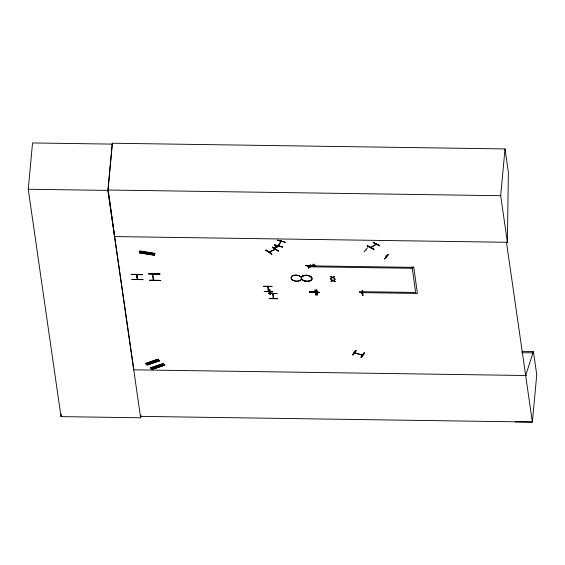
<?xml version="1.0" encoding="UTF-8"?>
<svg xmlns="http://www.w3.org/2000/svg" width="565" height="565" viewBox="0 0 565 565"><rect width="100%" height="100%" fill="white"/><g stroke="black" fill="none" stroke-linecap="round" stroke-linejoin="round"><path stroke-width="0.85" d="M319.274 292.599L310.799 292.218M310.164 265.225L310.136 265.769L311.025 265.938M311.025 265.981L310.121 265.705M269.258 298.412L277.683 298.518M264.251 291.349L272.718 291.787L264.251 291.385M264.279 291.589L272.718 291.717M310.835 292.465L319.281 292.621L309.288 291.914L317.756 292.331M366.12 250.168L366.035 249.871M273.163 298.009L273.608 298.454M140.883 415.155L140.636 417.775L60.999 416.617L28.25 189.254L32.544 142.945L112.181 144.103M60.999 416.617L61.246 413.997M140.636 417.775L107.887 190.405L112.266 143.235L505.025 148.92L508.373 172.191L507.384 242.258L506.466 242.244L532.364 422.055L515.287 421.836M112.393 143.284L108.134 189.204L114.624 236.566L507.391 242.286L500.682 195.709L505.025 148.92M111.241 213.676L111.277 213.295M152.359 274.053L153.221 280.042M152.825 274.06L153.687 280.049M271.843 254.088L266.136 250.09L265.825 250.33L266.172 250.168M263.551 286.208L271.998 286.328M265.832 250.309L271.617 254.194M278.488 251.001L272.394 247.251L278.467 250.987M269.314 289.365L269.964 294.238L269.314 289.351L269.78 289.372M279.061 244.998L273.552 248.741L273.192 248.544L278.976 245.295M282.578 246.785L274.392 245.083L274.548 244.511M275.43 248.607L275.296 249.384L269.152 252.202M277.316 240.132L285.254 242.293M278.637 244.709L278.418 245.81L281.123 240.676M281.398 240.747L278.778 245.867L278.75 244.687M278.983 245.485L279.025 244.758M281.321 241.523L280.727 241.827L281.095 240.725M282.436 247.103L274.526 244.772M315.482 265.981L307.042 265.832M313.78 264.371L308.172 267.718L308.532 267.916L308.229 267.648M310.312 265.585L310.355 265.105M310.439 264.95L310.475 265.642L310.566 264.95M311.195 266.419L311.103 266.115M311.117 266.553L311.492 266.419M313.723 263.982L314.041 264.568L308.525 267.874M313.914 265.684L305.467 265.529L313.921 265.656M314.875 292.296L314.825 291.505M315.199 292.197L315.115 291.512M316.322 290.043L316.979 294.916L316.322 290.029L316.796 290.057M316.096 294.923L315.411 289.986L314.973 290.029L315.63 294.916L316.089 294.888M319.26 292.176L309.316 292.183M352.638 354.877L355.703 350.533L356.098 350.696L353.033 355.039C352.694 352.073 360.244 346.536 352.984 354.926M367.511 245.711L374.009 249.327L367.236 245.952L367.54 245.45M367.575 245.394L367.236 245.973M361.367 357.419C366.12 351.522 364.595 351.388 360.929 357.292L361.367 357.419L364.439 353.061L363.994 352.948M373.705 249.511L367.271 245.902M376.015 243.48L375.527 244.426L375.93 244.589M370.746 247.406L376.078 244.158L376.142 243.48M376.424 243.572L376.311 244.348M384.61 258.841L388.226 254.617L384.588 258.784M386.057 256.086L385.944 256.764M386.17 255.903L386.389 256.701L386.453 255.966M412.062 266.758L415.762 293.412M415.628 292.458L359.354 291.646L359.488 292.599L417.408 293.433L413.7 266.779M525.662 375.506L533.395 351.508L521.926 351.345M267.732 287.091C268.488 284.993 268.629 293.207 268.58 290.919M154.874 253.41L139.795 250.902L139.654 251.517L154.754 253.883L154.895 253.41M154.351 255.175L154.499 254.561L139.407 252.167L139.265 252.774L154.351 255.175L139.273 252.753M263.587 286.37L272.033 286.526M305.51 265.67L315.475 266.193M268.537 293.397L276.984 293.496M273.001 294.047L272.902 293.567M273.057 294.012L272.69 294.111M273.206 298.009L273.587 298.016M139.364 252.442L154.457 254.843L139.315 252.47M139.689 251.319L154.796 253.607M154.782 253.713L139.703 251.291M267.591 286.653L268.213 291.335M268.17 290.996L268.594 291.003M309.655 266.419L309.585 265.875L309.98 266.32M311.075 266.214L311.167 266.609M313.257 291.575L313.674 291.957M314.769 291.851L315.093 291.752M364.008 251.969L367.483 247.76M373.981 249.25L367.469 245.782M276.207 247.124L277.118 247.406L276.447 247.004M274.406 245.012L282.458 247.032M270.36 294.196L269.71 289.308L270.43 294.259L269.964 294.252L270.381 294.167M317.375 294.881L316.746 289.958L317.445 294.944L316.972 294.937M269.018 251.962L275.303 249.313M364.107 352.934L360.993 357.207M362.306 293.263L361.367 293.051L362.306 293.065M384.765 258.94L388.183 254.702M371.417 247.329L370.661 247.428M376.276 244.334L370.887 247.618M373.296 242.194L379.786 245.768L373.013 242.413L379.532 245.86M273.227 248.515L278.736 245.168L279.061 245.394M276.758 247.463L276.589 247.046M308.532 267.916L314.041 264.547M158.002 359.149L145.367 363.429L145.827 363.719L158.334 359.446L145.932 363.931L158.433 359.637L157.903 359.185M146.822 364.616L147.239 365.082L159.74 360.788L159.203 360.336M147.105 364.863L159.726 360.788M150.502 367.928L150.933 368.196M152.013 369.256L164.401 364.665L164.832 365.237L152.084 369.312L164.613 365.068M163.271 363.867L163.101 363.521L150.467 367.886M313.639 292.006L313.582 291.568M272.74 247.075L278.206 251.093M271.581 254.257L271.927 254.095L266.094 250.161M354.622 352.793L362.518 355.046M145.615 363.655L158.08 359.333M146.674 364.58L159.302 360.301M146.921 364.806L159.379 360.484M150.601 367.893L163.172 363.789M163.426 363.902L150.784 368.161L163.504 364.086M164.408 364.771L151.773 369.051L152.119 369.355M151.978 369.227L164.514 364.962M314.804 291.752L314.832 292.225M362.292 355.18L354.594 352.963M276.815 247.484L276.313 247.216M310.729 266.066L310.185 265.741M500.682 195.709L107.922 190.017L133.82 369.828L526.58 375.52M28.25 189.254L107.887 190.405M413.651 267.358L310.715 265.868L310.849 266.821L412.146 268.283M148.701 273.976L159.959 274.138M131.193 274.548L142.415 274.477L131.151 274.322L136.582 274.675L137.253 279.294M142.444 274.76L137.055 274.682L137.719 279.301M136.9 276.85L136.391 276.568L136.857 276.575M136.935 277.373L136.504 277.132L136.977 277.394M131.892 279.435L143.15 279.647L131.899 279.484M149.605 280.219L160.856 280.424L149.605 280.261M272.966 293.673L272.591 293.63L273.312 298.454M269.279 298.666L277.726 298.772M521.799 352.694L533.275 352.864M140.487 416.377L532.364 422.055L536.75 374.786L533.395 351.508M307.021 265.967L315.468 266.115M362.426 290.671L363.111 295.608L362.638 295.601L361.988 290.707C363.005 289.916 361.762 294.803 362.709 295.502M317.735 292.154L309.288 291.999M361.473 293.221L362.236 293.235M270.204 291.9L270.967 291.914M285.261 242.286L277.203 240.28M311.4 266.122L311.463 266.609M315.058 289.965L315.708 294.852M272.909 293.616L273.601 298.405M268.502 293.221L276.977 293.63L268.502 293.2M334.628 276.447L332.517 277.238L330.172 276.412L332.072 277.443L330.461 278.418L332.545 277.641L334.918 278.488L332.99 277.436L334.628 276.447M335.08 279.626L332.969 280.41L330.631 279.583L332.524 280.621L330.921 281.589L332.997 280.812L335.377 281.66L333.442 280.607L335.08 279.626M159.923 273.898L148.666 273.743L159.923 273.898M292.91 280.268A5.297 3.023 5.3 0 0 301.526 279.025A5.297 3.023 5.3 0 0 294.535 275.197A5.297 3.023 5.3 0 0 292.91 280.268A5.276 3.009 5.3 0 0 301.498 279.039A5.276 3.009 5.3 0 0 294.542 275.226A5.276 3.009 5.3 0 0 292.924 280.275M303.228 280.417A5.297 3.023 5.3 0 0 311.838 279.174A5.297 3.023 5.3 0 0 304.853 275.346A5.297 3.023 5.3 0 0 303.228 280.417A5.276 3.009 5.3 0 0 311.816 279.188A5.276 3.009 5.3 0 0 304.86 275.374A5.297 3.023 5.3 0 0 303.228 280.445A5.297 3.023 5.3 0 0 311.838 279.202A5.297 3.023 5.3 0 0 304.853 275.374A5.29 3.016 5.3 0 0 303.236 280.438A5.29 3.016 5.3 0 0 311.824 279.202A5.29 3.016 5.3 0 0 304.853 275.381A5.276 3.009 5.3 0 0 303.243 280.424"/></g></svg>
